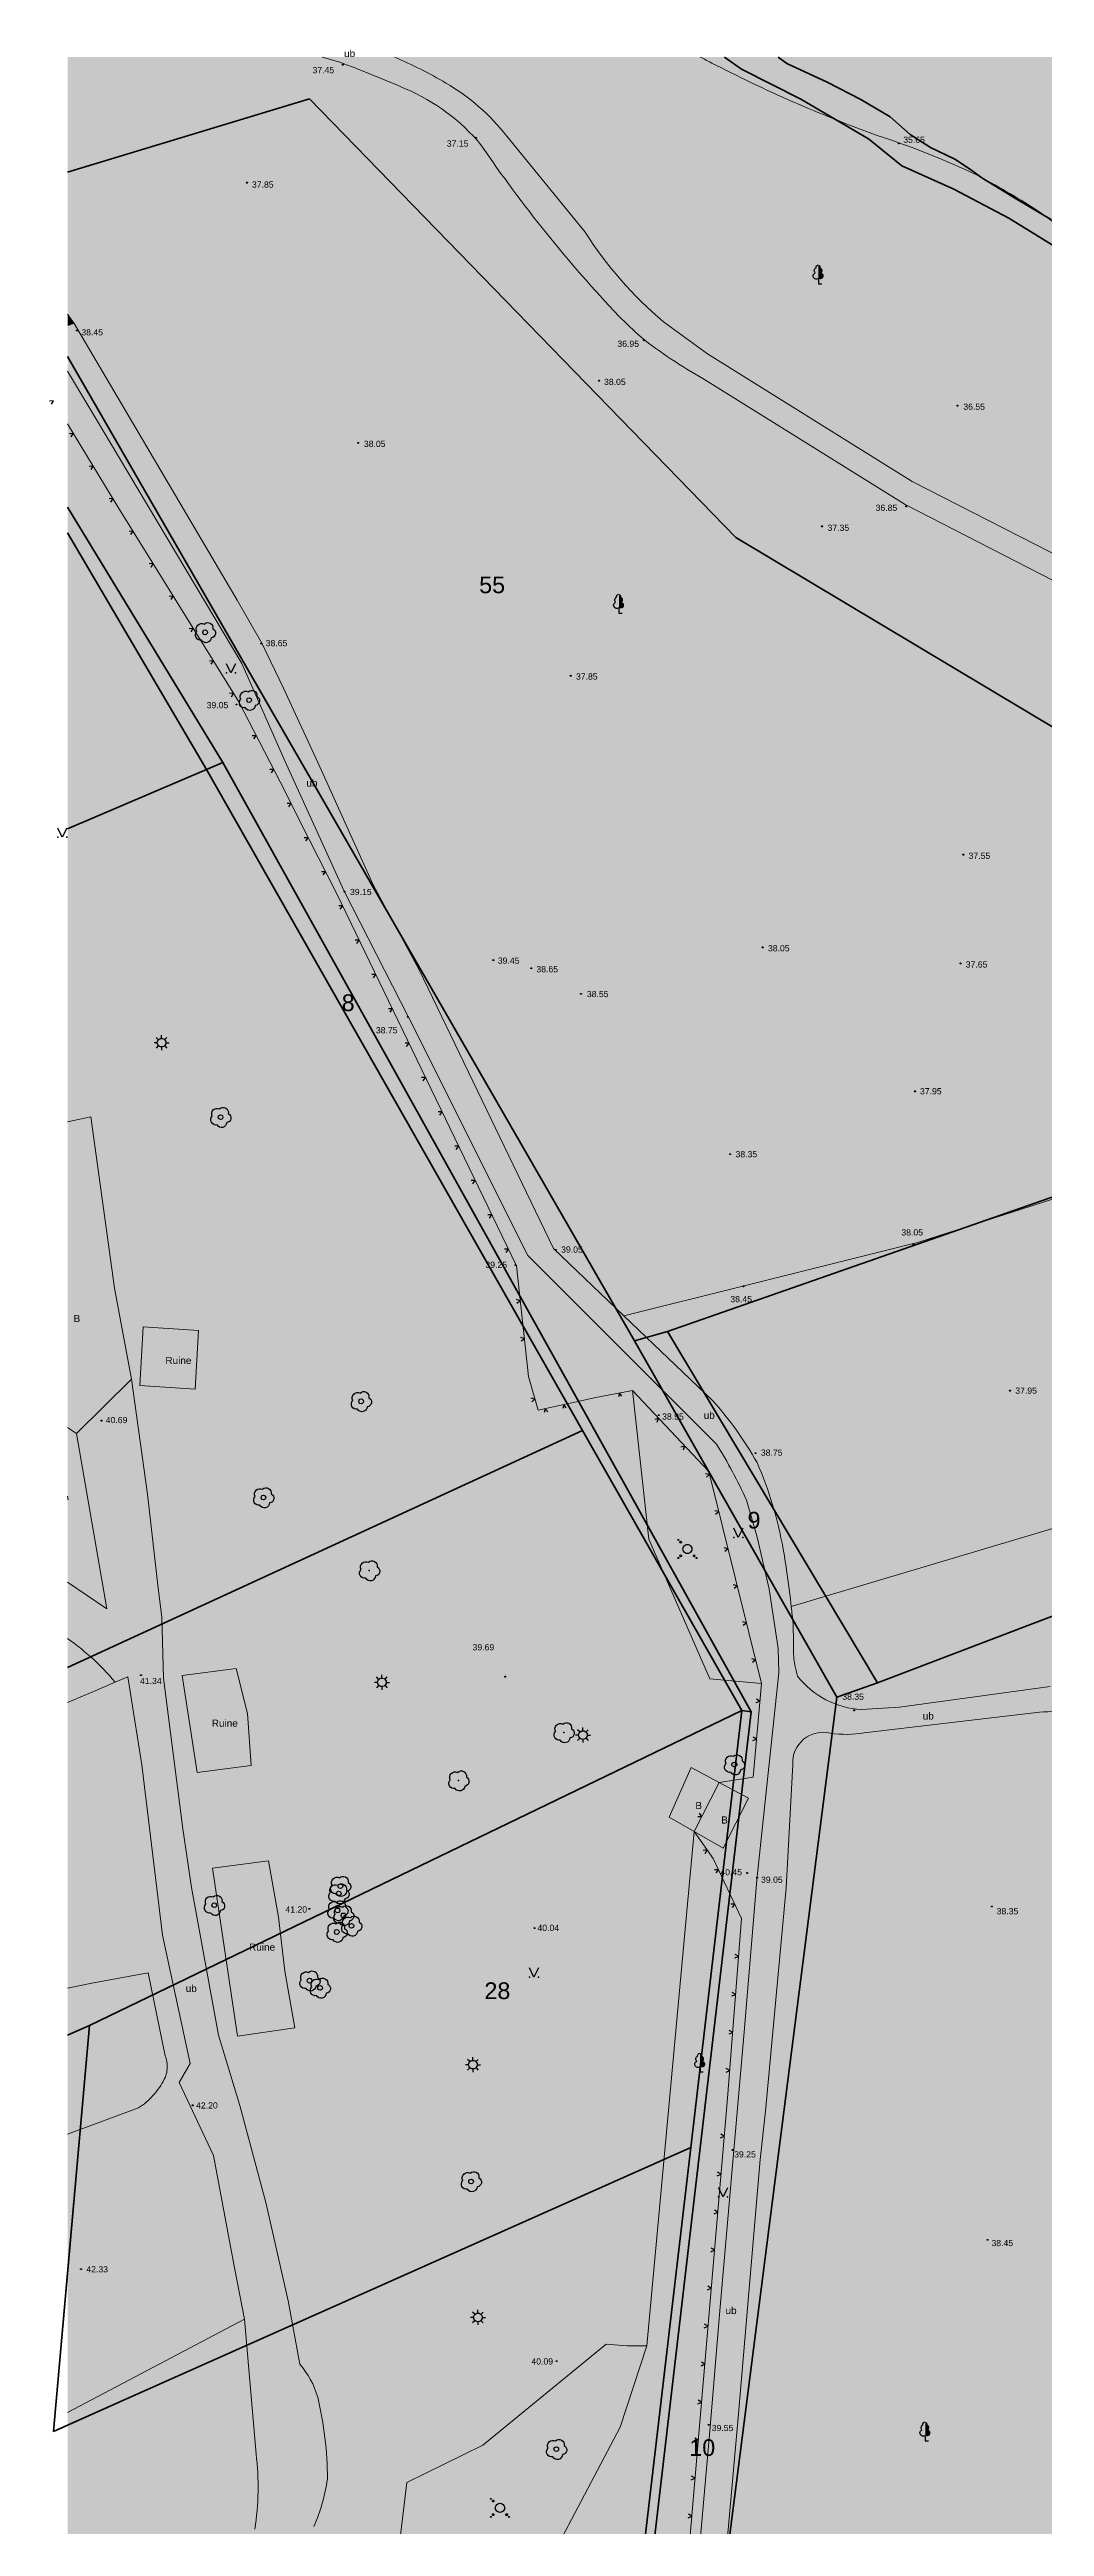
# Model space of a CAD drawing. Header units: metres. Extents: x 363857 to 365179, y 5807840 to 5809004.
# Drawn here: x 363998.1 to 364102.5, y 5808741 to 5809000.8 of the extents above; entities that cross this region are included whole.
import ezdxf

# ---------------------------------------------------------------- set-up
doc = ezdxf.new("R2010")
doc.units = ezdxf.units.M
doc.header["$LTSCALE"] = 0.5
doc.linetypes.add('LF11.26', pattern=[0])
doc.layers.get('0').update_dxf_attribs({"color": 1, "linetype": 'CONTINUOUS'})
for name, color, linetype in [('Flurstücksgrenze', 5, 'CONTINUOUS'), ('Stk.Befestigungsarten', 1, 'CONTINUOUS'), ('Stk.Beleuchtung', 1, 'CONTINUOUS'), ('Stk.Bäume', 1, 'CONTINUOUS'), ('Stk.Einfriedungen', 1, 'CONTINUOUS'), ('Stk.Geländehöhen', 1, 'CONTINUOUS'), ('Stk.Gewässer', 1, 'CONTINUOUS'), ('Stk.Grünflächen', 1, 'CONTINUOUS'), ('Stk.Topografie allgemein', 1, 'CONTINUOUS'), ('Stk.Waldflächen', 1, 'CONTINUOUS')]:
    doc.layers.add(name, color=color, linetype=linetype)
doc.styles.add('TA  11.0401.0000', font='Arial.ttf')

# ---------------------------------------------------------------- blocks, each defined once
blk = doc.blocks.new('S11..378')
at = {"color": 0, "lineweight": -2}
blk.add_lwpolyline([(-0.025, 0.05), (0, 0), (0.025, 0.05)], dxfattribs=at)
blk = doc.blocks.new('Geländehöhe')
at = {"color": 0, "lineweight": -2}
for points in [[(0.0087, -0.005, -0.5773503), (-0.0087, -0.005, -0.5773503), (0, 0.01, -0.5773503)], [(0.0043, -0.0025, -0.5773503), (-0.0043, -0.0025, -0.5773503), (0, 0.005, -0.5773503)]]:
    blk.add_lwpolyline(points, format="xyb", close=True, dxfattribs=at)
blk = doc.blocks.new('S11..150')
at = {"lineweight": -2}
blk.add_hatch(color=0, dxfattribs=at).paths.add_polyline_path([(0, 0.055), (0, 0.2), (0.0074, 0.199), (0.0142, 0.196), (0.0197, 0.191), (0.0236, 0.1846), (0.0254, 0.1774), (0.025, 0.17), (0.0326, 0.1648), (0.0386, 0.1578), (0.0426, 0.1495), (0.0442, 0.1404), (0.0435, 0.1312), (0.0403, 0.1225), (0.035, 0.115), (0.0434, 0.1099), (0.0501, 0.1026), (0.0545, 0.0938), (0.0562, 0.0841), (0.0552, 0.0743), (0.0515, 0.0652), (0.0454, 0.0575), (0.0373, 0.0517), (0.028, 0.0485), (0.0182, 0.048), (0.0086, 0.0502)], flags=0)
at = {"color": 0, "lineweight": -2}
blk.add_lwpolyline([(0, 0.055, -1.1324178), (-0.035, 0.115, -0.4985403), (-0.025, 0.17, -0.4807787), (0, 0.2)], format="xyb", dxfattribs=at)
blk.add_lwpolyline([(0, 0.055), (0, 0), (0.035, 0)], dxfattribs=at)
blk = doc.blocks.new('S11..60')
at = {"color": 0, "lineweight": -2}
for points in [[(0.165, 0.075, -0.7675055), (0.13, -0.115, -0.7475991), (-0.075, -0.165, -0.7388858), (-0.175, 0.02, -0.7315501), (-0.02, 0.175, -0.7388858)], [(0.0433, -0.025, -0.5773503), (-0.0433, -0.025, -0.5773503), (0, 0.05, -0.5773503)]]:
    blk.add_lwpolyline(points, format="xyb", close=True, dxfattribs=at)
blk = doc.blocks.new('S11..146', base_point=(0, 0.25))
at = {"color": 0, "lineweight": -2}
blk.add_lwpolyline([(0.05, 0.35), (0, 0.25), (-0.05, 0.35)], dxfattribs=at)
for p in [(-0.05, 0.25), (0.05, 0.25)]:
    blk.add_point(p, dxfattribs=at)
blk = doc.blocks.new('S11..147', base_point=(0, 0.3))
at = {"color": 0, "lineweight": -2}
for points in [[(-0.0957, 0.3975, -0.5773503), (-0.1043, 0.3975, -0.5773503), (-0.1, 0.405, -0.5773503)], [(-0.0663, 0.37, -0.5773503), (-0.0837, 0.37, -0.5773503), (-0.075, 0.385, -0.5773503)], [(0.0433, 0.275, -0.5773503), (-0.0433, 0.275, -0.5773503), (0, 0.35, -0.5773503)], [(-0.0957, 0.1975, -0.5773503), (-0.1043, 0.1975, -0.5773503), (-0.1, 0.205, -0.5773503)], [(-0.0663, 0.22, -0.5773503), (-0.0837, 0.22, -0.5773503), (-0.075, 0.235, -0.5773503)], [(0.0837, 0.22, -0.5773503), (0.0663, 0.22, -0.5773503), (0.075, 0.235, -0.5773503)], [(0.1043, 0.1975, -0.5773503), (0.0957, 0.1975, -0.5773503), (0.1, 0.205, -0.5773503)]]:
    blk.add_lwpolyline(points, format="xyb", close=True, dxfattribs=at)
blk = doc.blocks.new('S11..124')
at = {"color": 0, "lineweight": -2}
for points in [[(-0.1, 0), (-0.175, 0)], [(-0.075, 0.075), (-0.125, 0.125)], [(0, 0.1), (0, 0.175)], [(0.075, 0.075), (0.125, 0.125)], [(0.1, 0), (0.175, 0)], [(-0.075, -0.075), (-0.125, -0.125)], [(0, -0.1), (0, -0.175)], [(0.075, -0.075), (0.125, -0.125)]]:
    blk.add_lwpolyline(points, dxfattribs=at)
blk.add_lwpolyline([(0.0866, -0.05, -0.5773503), (-0.0866, -0.05, -0.5773503), (0, 0.1, -0.5773503)], format="xyb", close=True, dxfattribs=at)
blk = doc.blocks.new('S11..253')
at = {"color": 0, "lineweight": -2}
blk.add_lwpolyline([(0.165, 0.075, -0.767505), (0.13, -0.115, -0.747599), (-0.075, -0.165, -0.738886), (-0.175, 0.02, -0.73155), (-0.02, 0.175, -0.738886)], format="xyb", close=True, dxfattribs=at)
blk.add_point((0, 0), dxfattribs=at)

msp = doc.modelspace()

# ---------------------------------------------------------------- hatches: boundary and pattern name
at = {"layer": 'Stk.Befestigungsarten', "lineweight": 18, "true_color": 0xdcbe9c}
for points in [[(364034.3304, 5809000, -0.02965267), (364039.7036, 5808997.2805, -0.0970145), (364046.0893, 5808991.6916), (364054.3, 5808981.6518, 0.07571123), (364062.5412, 5808972.2309), (364067.1696, 5808968.8898), (364066.6537, 5808966.3067, -0.04178747), (364060.2001, 5808970.6092, -0.00490301), (364057.8479, 5808972.8305, -0.03998077), (364043.3777, 5808990.7978, 0.11958646), (364035.4735, 5808996.6698, 0.01367089), (364028.5797, 5808999.4594), (364026.7202, 5809000)], [(364000, 5808973.0518), (364000.6907, 5808972.044), (364000, 5808971.7868)], [(364000, 5808971.7868), (364000.6907, 5808972.044), (364017.7921, 5808943.0309), (364020.3762, 5808938.5261), (364022.6652, 5808933.8074), (364026.4773, 5808925.5491), (364032.0816, 5808913.1703), (364036.9113, 5808904.2566), (364051.0083, 5808875.0482), (364048.303, 5808874.3188), (364035.7659, 5808899.3156), (364029.0417, 5808912.5277), (364022.8128, 5808926.2027), (364018.2877, 5808936.4132), (364004.4584, 5808959.5773), (364000, 5808967.0574)], [(364120.3342, 5808939.3068), (364154.6601, 5808921.866, -0.03515269), (364168.8818, 5808915.5383, -0.0694161), (364179.3921, 5808907.452, 0.03980374), (364186.472, 5808899.7314, 0.16933471), (364200.6235, 5808893.1694, -0.03565229), (364208.6149, 5808891.1435, -0.00754606), (364210.1052, 5808890.7306, -0.14466024), (364220.6928, 5808884.0603, -0.01752953), (364229.4317, 5808873.9289), (364230.6647, 5808868.3528, 0.01427458), (364222.7059, 5808878.1409, 0.03563664), (364216.2029, 5808884.4922, 0.06095379), (364210.244, 5808887.8595, 0.0479212), (364199.3753, 5808891.2015, -0.14004817), (364190.9726, 5808893.7266, -0.02694109), (364185.4853, 5808897.2873, -0.00085373), (364177.1403, 5808905.9307, 0.01726169), (364170.7808, 5808911.357, 0.07095063), (364156.6721, 5808918.1891), (364131.8806, 5808930.7535), (364104.7211, 5808944.4416), (364087.9111, 5808953.0872), (364066.6537, 5808966.3067), (364067.1696, 5808968.8898), (364088.6249, 5808955.4833)], [(364048.303, 5808874.3188), (364051.0083, 5808875.0482), (364058.3564, 5808867.978), (364067.6896, 5808859.1098, -0.05411503), (364072.3476, 5808852.5931, -0.0588413), (364075.0889, 5808843.55, -0.01651938), (364075.9393, 5808837.4832), (364073.6181, 5808839.3271), (364072.3685, 5808844.7635), (364071.2386, 5808848.6495, 0.0358631), (364068.0959, 5808854.5086)], [(364018.5676, 5808762.739), (364017.5193, 5808768.1459), (364015.3167, 5808779.9247), (364011.7119, 5808787.553), (364012.8588, 5808789.5557), (364009.9742, 5808803.0328), (364007.7798, 5808820.891), (364006.3143, 5808830.1316), (364004.9814, 5808829.5585, 0.06810259), (364000, 5808834.1246), (364000, 5808840.035), (364004.1297, 5808837.2607), (364000.9431, 5808855.6325), (364006.7127, 5808861.3446), (364008.3785, 5808849.289), (364009.52, 5808839.4024), (364009.8905, 5808836.3731), (364010.0589, 5808829.9922), (364012.0999, 5808814.1766), (364012.9913, 5808808.0267), (364015.8497, 5808792.5224), (364018.0774, 5808785.1554), (364020.8426, 5808774.8502), (364023.1668, 5808764.6754)], [(364075.4148, 5808807.9823), (364073.227, 5808784.5757), (364072.6825, 5808779.4977), (364070.4178, 5808752.8207), (364068.4763, 5808731.3653), (364067.4911, 5808715.6271), (364064.3403, 5808715.5726), (364065.3176, 5808727.5154), (364067.4404, 5808751.4341), (364068.4225, 5808763.2497), (364069.9261, 5808780.4612), (364071.0489, 5808793.2658), (364072.3453, 5808808.825), (364074.6472, 5808830.544), (364074.5502, 5808833.0734), (364073.6181, 5808839.3271), (364075.9393, 5808837.4832, -0.00482747), (364076.1328, 5808835.703, -0.00852038), (364076.1736, 5808832.5429, 0.06391921), (364076.6127, 5808830.191, 0.21766112), (364083.3215, 5808826.6858), (364083.6059, 5808824.2568, -0.08436922), (364080.0343, 5808824.2152, 0.5032166), (364076.0944, 5808820.939)], [(364083.6059, 5808824.2568), (364083.3215, 5808826.6858), (364087.3091, 5808826.9481), (364103.106, 5808829.1036, -0.00775033), (364108.647, 5808829.6078), (364109.0601, 5808826.1194, 0.06482827), (364101.9754, 5808826.395)], [(364015.3477, 5808724.2066), (364018.6666, 5808736.4205, 0.10477327), (364019.7912, 5808748.5874), (364018.5676, 5808762.739), (364023.1668, 5808764.6754), (364024.3735, 5808758.0212, -0.10985754), (364026.2512, 5808754.5651, -0.05779912), (364027.2748, 5808745.9832, -0.06405158), (364025.8534, 5808741.0061, 0.03637276), (364024.0268, 5808736.0308), (364014.2808, 5808701.6907), (364009.9376, 5808687.8693), (364006.3975, 5808674.0866), (364002.2941, 5808658.6913), (364000, 5808657.4514), (364000, 5808667.0144), (364001.903, 5808672.4081), (364005.7178, 5808688.9021), (364008.762, 5808701.8749)]]:
    msp.add_hatch(color=31, dxfattribs=at).paths.add_polyline_path(points, flags=0)
at = {"layer": 'Stk.Befestigungsarten', "lineweight": 18, "true_color": 0xcccccc}
for points in [[(364006.7127, 5808861.3446), (364000.9431, 5808855.6325), (364000, 5808856.274), (364000, 5808888.341), (364002.4268, 5808888.8617), (364004.9126, 5808870.8903)], [(364065.7464, 5808813.8852), (364063.1389, 5808815.3834), (364065.4468, 5808820.6239), (364068.3692, 5808819.0466)], [(364065.7464, 5808813.8852), (364068.3692, 5808819.0466), (364071.4488, 5808817.3845), (364068.7805, 5808812.142)]]:
    msp.add_hatch(color=254, dxfattribs=at).paths.add_polyline_path(points, flags=0)
at = {"layer": 'Stk.Gewässer', "lineweight": 18, "true_color": 0xe3ffff}
msp.add_hatch(color=7, dxfattribs=at).paths.add_polyline_path([(364108.5065, 5809000), (364143.1895, 5808982.3439, 0.02269352), (364144.953, 5808976.1612, 0.09436207), (364145.6337, 5808974.2865, 0.08420801), (364146.4893, 5808973.238, 0.18350385), (364147.5196, 5808972.7456, 0.01147825), (364148.3281, 5808972.6502, 0.11074124), (364150.5952, 5808972.6346, 0.08702215), (364153.2908, 5808973.175, 0.11658569), (364155.3743, 5808974.2386, 0.02680673), (364157.1765, 5808976.2895, -0.04564958), (364160.9197, 5808979.5785, -0.25589604), (364162.2039, 5808979.8011, -0.19129497), (364162.9803, 5808978.5461, -0.01819441), (364163.7229, 5808973.2873, -0.05322069), (364163.8492, 5808972.1275, 0.10844455), (364164.0861, 5808970.364, 0.32538138), (364165.1071, 5808969.5129, 0.0338601), (364168.0174, 5808969.3952), (364171.8704, 5808970.3873, 0.00916986), (364174.3122, 5808970.7622, -0.07241186), (364175.7549, 5808970.7623, -0.01057264), (364178.1646, 5808970.5083, -0.077085), (364179.5437, 5808970.1747, -0.00761878), (364187.0256, 5808967.2205, 0.07905974), (364189.3717, 5808966.5491, 0.31521733), (364192.0989, 5808967.1574, 0.02513199), (364193.2402, 5808969.2314, -0.0943183), (364195.3804, 5808970.896, -0.14074818), (364197.0312, 5808971.2726, -0.08467437), (364199.9295, 5808969.8363, -0.0549966), (364203.2575, 5808965.3179, -0.16126376), (364203.5924, 5808959.4665, -0.03624721), (364200.7455, 5808955.2786, 0.59016138), (364201.0021, 5808952.4507, 0.05491326), (364206.023, 5808950.497, 0.41752704), (364207.878, 5808950.9776, -0.01459407), (364210.4893, 5808954.6215, -0.0970022), (364212.4079, 5808956.5892, -0.31207244), (364214.4645, 5808956.3401, 0.01945464), (364217.0451, 5808954.3594, -0.05530449), (364220.7135, 5808951.4434), (364209.2301, 5808934.0998), (364202.7418, 5808938.9716, -0.10143465), (364200.8781, 5808941.3319, -0.01033422), (364199.3508, 5808945.0428, 0.21170311), (364197.9879, 5808946.4724, 0.15473458), (364196.0533, 5808945.5985, 0.05592966), (364193.7375, 5808941.9623, -0.0884732), (364191.5528, 5808939.4111, -0.18979145), (364187.6955, 5808938.7476, 0.00532843), (364185.396, 5808938.575, -0.00220343), (364180.0974, 5808938.5042, 0.02913443), (364173.2854, 5808938.7735), (364169.5632, 5808939.0317, -0.08362965), (364167.3969, 5808939.3674), (364164.936, 5808939.9844, 0.04275736), (364159.9656, 5808940.3835, 0.04634256), (364154.0046, 5808939.8719, -0.03091387), (364151.7037, 5808939.5381, 0.03637977), (364145.5839, 5808937.6015, -0.36726183), (364142.8888, 5808937.8236, -0.04015062), (364141.5895, 5808939.587, 0.08992557), (364140.2112, 5808941.6365, 0.14255147), (364139.0383, 5808942.3831, 0.02177367), (364137.4212, 5808942.4147, -0.12089542), (364135.6255, 5808942.9797, -0.08480548), (364134.9802, 5808944.0985, 0.07011897), (364134.1473, 5808945.2172), (364129.3506, 5808950.0106), (364122.8235, 5808956.3737), (364119.1495, 5808959.9848, -0.07446198), (364115.9491, 5808964.2399, -0.03142245), (364113.3678, 5808969.7394, 0.03411585), (364111.5509, 5808973.4803, 0.0289784), (364106.4498, 5808979.9364, 0.05967491), (364101.6049, 5808984.0106, 0.02256841), (364095.3147, 5808987.6728, 0.03166733), (364085.5239, 5808991.5938, -0.03393307), (364068.0265, 5808999.1661, -0.00978377), (364066.4265, 5809000)], flags=0)
at = {"layer": 'Stk.Grünflächen', "lineweight": 18, "true_color": 0xe0ffd9}
for points in [[(364022.8424, 5808922.9685), (364017.9624, 5808932.378), (364005.2847, 5808952.8468), (364000, 5808961.5199), (364000, 5808967.0574), (364004.4584, 5808959.5773), (364018.2877, 5808936.4132), (364022.8128, 5808926.2027), (364029.0417, 5808912.5277), (364035.7659, 5808899.3156), (364048.303, 5808874.3188), (364047.1062, 5808873.2226), (364028.2234, 5808912.3273), (364024.4102, 5808919.7945)], [(364000, 5808961.5199), (364005.2847, 5808952.8468), (364017.9624, 5808932.378), (364022.8424, 5808922.9685), (364024.4102, 5808919.7945), (364028.2234, 5808912.3273), (364047.1062, 5808873.2226), (364048.3854, 5808861.6015), (364049.3756, 5808858.0712), (364013.7566, 5808866.4518), (364007.9488, 5808866.8228), (364007.5982, 5808860.6695), (364006.7127, 5808861.3446), (364004.9126, 5808870.8903), (364002.4268, 5808888.8617), (364000, 5808888.341)], [(364075.0889, 5808843.55, 0.0588413), (364072.3476, 5808852.5931, 0.05411503), (364067.6896, 5808859.1098), (364058.3564, 5808867.978), (364070.9933, 5808871.1401), (364089.3178, 5808875.7057), (364114.1382, 5808883.6943), (364133.7806, 5808890.1268), (364156.0377, 5808897.4316), (364162.1913, 5808893.9927), (364176.3139, 5808886.6244), (364181.0684, 5808870.7087), (364167.9031, 5808864.2725), (364145.7928, 5808857.779), (364131.2085, 5808854.9203), (364121.3932, 5808851.8065), (364106.7868, 5808846.6758), (364075.9393, 5808837.4832, 0.01651938)], [(364048.303, 5808874.3188), (364068.0959, 5808854.5086, -0.0358631), (364071.2386, 5808848.6495), (364072.3685, 5808844.7635), (364073.6181, 5808839.3271), (364074.5502, 5808833.0734), (364074.6472, 5808830.544), (364072.8223, 5808829.4183), (364067.2761, 5808851.6444), (364059.2744, 5808860.1357), (364055.2525, 5808859.3781), (364053.7185, 5808859.0176), (364050.8026, 5808858.3882), (364049.3756, 5808858.0712), (364048.3854, 5808861.6015), (364047.1062, 5808873.2226)], [(364035.5921, 5808745.5998), (364023.8514, 5808793.3109), (364022.8037, 5808799.2371), (364022.1393, 5808804.9012), (364021.0866, 5808810.8055), (364013.5955, 5808820.0732), (364019.2677, 5808820.8123), (364018.9001, 5808826.275), (364017.7005, 5808830.9909), (364012.0278, 5808830.2516), (364010.0589, 5808829.9922), (364009.8905, 5808836.3731), (364009.52, 5808839.4024), (364008.3785, 5808849.289), (364006.7127, 5808861.3446), (364007.5982, 5808860.6695), (364013.4047, 5808860.2813), (364013.7566, 5808866.4518), (364049.3756, 5808858.0712), (364050.8026, 5808858.3882), (364053.7185, 5808859.0176), (364055.2525, 5808859.3781), (364059.2744, 5808860.1357), (364061.0026, 5808844.5452), (364067.3889, 5808829.9251), (364072.8223, 5808829.4183), (364071.9304, 5808819.6002), (364068.3692, 5808819.0466), (364065.4468, 5808820.6239), (364063.1389, 5808815.3834), (364065.7464, 5808813.8852), (364060.7698, 5808759.939), (364058.7075, 5808759.9626), (364056.5145, 5808760.1147), (364043.5626, 5808749.5406)], [(364072.8223, 5808829.4183), (364067.3889, 5808829.9251), (364061.0026, 5808844.5452), (364059.2744, 5808860.1357), (364067.2761, 5808851.6444)], [(364000, 5808834.1246, -0.06810259), (364004.9814, 5808829.5585), (364002.6364, 5808828.5503), (364000, 5808827.4429)], [(364046.7944, 5808709.1912), (364027.6583, 5808708.683), (364021.9618, 5808713.5995), (364014.2808, 5808701.6907), (364024.0268, 5808736.0308, -0.03637276), (364025.8534, 5808741.0061, 0.06405158), (364027.2748, 5808745.9832, 0.05779912), (364026.2512, 5808754.5651, 0.10985754), (364024.3735, 5808758.0212), (364023.1668, 5808764.6754), (364020.8426, 5808774.8502), (364018.0774, 5808785.1554), (364015.8497, 5808792.5224), (364012.9913, 5808808.0267), (364012.0999, 5808814.1766), (364010.0589, 5808829.9922), (364012.0278, 5808830.2516), (364013.5955, 5808820.0732), (364021.0866, 5808810.8055), (364015.2158, 5808810.0547), (364017.8365, 5808792.4399), (364023.8514, 5808793.3109), (364035.5921, 5808745.5998), (364034.8376, 5808739.2122), (364047.112, 5808730.7955), (364049.0033, 5808715.9758)], [(364070.7374, 5808804.7796), (364067.7395, 5808811.0638), (364065.7464, 5808813.8852), (364068.7805, 5808812.142), (364071.4488, 5808817.3845), (364068.3692, 5808819.0466), (364071.9304, 5808819.6002), (364072.8223, 5808829.4183), (364074.6472, 5808830.544), (364072.3453, 5808808.825), (364071.0489, 5808793.2658), (364069.9261, 5808780.4612), (364068.4225, 5808763.2497), (364067.4404, 5808751.4341), (364065.3176, 5808727.5154), (364064.3403, 5808715.5726), (364063.2964, 5808715.6528), (364063.9532, 5808724.581), (364064.7826, 5808733.6997), (364069.2554, 5808785.9217)], [(364000, 5808797.4754), (364002.5457, 5808797.9769), (364008.4633, 5808799.059), (364010.2486, 5808790.3625, -0.18648967), (364010.2674, 5808788.1403, -0.14050897), (364007.4442, 5808784.9005), (364000, 5808782.1581)], [(364043.5626, 5808749.5406), (364056.5145, 5808760.1147), (364058.7075, 5808759.9626), (364060.7698, 5808759.939), (364057.989, 5808751.4301), (364047.112, 5808730.7955), (364034.8376, 5808739.2122), (364035.5921, 5808745.5998)]]:
    msp.add_hatch(color=254, dxfattribs=at).paths.add_polyline_path(points, flags=0)
h = msp.add_hatch(color=254, dxfattribs=at)
h.paths.add_polyline_path([(364004.1297, 5808837.2607), (364000, 5808840.035), (364000, 5808856.274), (364000.9431, 5808855.6325)], flags=0)
h.paths.add_polyline_path([(364000, 5808849.0635), (364000.0627, 5808848.7197), (364000, 5808848.708)], flags=0)
h = msp.add_hatch(color=254, dxfattribs=at)
h.paths.add_polyline_path([(364018.5676, 5808762.739), (364000, 5808752.954), (364000, 5808827.4429), (364002.6364, 5808828.5503), (364004.9814, 5808829.5585), (364006.3143, 5808830.1316), (364007.7798, 5808820.891), (364009.9742, 5808803.0328), (364012.8588, 5808789.5557), (364011.7119, 5808787.553), (364015.3167, 5808779.9247), (364017.5193, 5808768.1459)], flags=0)
h.paths.add_polyline_path([(364000, 5808797.4754), (364002.5457, 5808797.9769), (364008.4633, 5808799.059), (364010.2486, 5808790.3625, -0.18648967), (364010.2674, 5808788.1403, -0.14050897), (364007.4442, 5808784.9005), (364000, 5808782.1581)], flags=0)
at = {"layer": 'Stk.Topografie allgemein', "lineweight": 18, "true_color": 0xe5e5e5}
for points in [[(364013.4047, 5808860.2813), (364007.5982, 5808860.6695), (364007.9488, 5808866.8228), (364013.7566, 5808866.4518)], [(364000, 5808849.0635), (364000.0627, 5808848.7197), (364000, 5808848.708)], [(364013.5955, 5808820.0732), (364012.0278, 5808830.2516), (364017.7005, 5808830.9909), (364018.9001, 5808826.275), (364019.2677, 5808820.8123)], [(364021.0866, 5808810.8055), (364022.1393, 5808804.9012), (364022.8037, 5808799.2371), (364023.8514, 5808793.3109), (364017.8365, 5808792.4399), (364015.2158, 5808810.0547)]]:
    msp.add_hatch(color=254, dxfattribs=at).paths.add_polyline_path(points, flags=0)
at = {"layer": 'Stk.Waldflächen', "lineweight": 18, "true_color": 0xb3ff7f}
for points in [[(364026.7202, 5809000), (364028.5797, 5808999.4594, -0.01367089), (364035.4735, 5808996.6698, -0.11958646), (364043.3777, 5808990.7978, 0.03998077), (364057.8479, 5808972.8305, 0.00490301), (364060.2001, 5808970.6092, 0.04178747), (364066.6537, 5808966.3067), (364087.9111, 5808953.0872), (364079.1668, 5808950.7883), (364052.8007, 5808935.1103), (364017.7921, 5808943.0309), (364000.6907, 5808972.044), (364000, 5808973.0518), (364000, 5809000)], [(364066.4265, 5809000, 0.00978377), (364068.0265, 5808999.1661, 0.03393307), (364085.5239, 5808991.5938, -0.03166733), (364095.3147, 5808987.6728, -0.02256841), (364101.6049, 5808984.0106, -0.05967491), (364106.4498, 5808979.9364, -0.0289784), (364111.5509, 5808973.4803, -0.03411585), (364113.3678, 5808969.7394, 0.03142245), (364115.9491, 5808964.2399, 0.07446198), (364119.1495, 5808959.9848), (364122.8235, 5808956.3737), (364129.3506, 5808950.0106), (364134.1473, 5808945.2172, -0.07011897), (364134.9802, 5808944.0985, 0.08480548), (364135.6255, 5808942.9797, 0.12089542), (364137.4212, 5808942.4147, -0.02177367), (364139.0383, 5808942.3831, -0.14255147), (364140.2112, 5808941.6365, -0.08992557), (364141.5895, 5808939.587, 0.04015062), (364142.8888, 5808937.8236), (364154.6601, 5808921.866), (364120.3342, 5808939.3068), (364088.6249, 5808955.4833), (364067.1696, 5808968.8898), (364062.5412, 5808972.2309, -0.07571123), (364054.3, 5808981.6518), (364046.0893, 5808991.6916, 0.0970145), (364039.7036, 5808997.2805, 0.02965267), (364034.3304, 5809000)], [(364076.1328, 5808835.703, 0.00482747), (364075.9393, 5808837.4832), (364106.7868, 5808846.6758), (364121.3932, 5808851.8065), (364131.2085, 5808854.9203), (364145.7928, 5808857.779), (364167.9031, 5808864.2725), (364181.0684, 5808870.7087), (364176.3139, 5808886.6244), (364162.1913, 5808893.9927), (364156.0377, 5808897.4316), (364133.7806, 5808890.1268), (364114.1382, 5808883.6943), (364089.3178, 5808875.7057), (364070.9933, 5808871.1401), (364058.3564, 5808867.978), (364051.0083, 5808875.0482), (364036.9113, 5808904.2566), (364032.0816, 5808913.1703), (364026.4773, 5808925.5491), (364022.6652, 5808933.8074), (364020.3762, 5808938.5261), (364017.7921, 5808943.0309), (364052.8007, 5808935.1103), (364079.1668, 5808950.7883), (364087.9111, 5808953.0872), (364104.7211, 5808944.4416), (364131.8806, 5808930.7535), (364156.6721, 5808918.1891, -0.07095063), (364170.7808, 5808911.357, -0.01726169), (364177.1403, 5808905.9307, 0.00085373), (364185.4853, 5808897.2873, 0.02694109), (364190.9726, 5808893.7266, 0.14004817), (364199.3753, 5808891.2015, -0.0479212), (364210.244, 5808887.8595, -0.06095379), (364216.2029, 5808884.4922, -0.03563664), (364222.7059, 5808878.1409, -0.01427458), (364230.6647, 5808868.3528, -0.09381714), (364215.8846, 5808860.1685, -0.04272974), (364204.8753, 5808857.0962, -0.00613348), (364192.7183, 5808854.6752, 0.02723875), (364184.5899, 5808852.6766, 0.17430481), (364174.3166, 5808845.7287, -0.06247402), (364165.0804, 5808838.5727, -0.12397337), (364153.2786, 5808834.5957, -0.0297289), (364150.2547, 5808834.4088, 0.03819461), (364143.5724, 5808834.4228, 0.09873638), (364136.5878, 5808832.4558), (364127.7526, 5808827.9709), (364121.2504, 5808824.6527, -0.31424083), (364118.111, 5808824.8905, 0.1332026), (364108.647, 5808829.6078, 0.00775033), (364103.106, 5808829.1036), (364087.3091, 5808826.9481), (364083.3215, 5808826.6858, -0.21766112), (364076.6127, 5808830.191, -0.06391921), (364076.1736, 5808832.5429, 0.00852038)], [(364075.4148, 5808807.9823), (364076.0944, 5808820.939, -0.5032166), (364080.0343, 5808824.2152, 0.08436922), (364083.6059, 5808824.2568), (364101.9754, 5808826.395, -0.06482827), (364109.0601, 5808826.1194, -0.16604589), (364115.1757, 5808822.5233, -0.01295302), (364117.4737, 5808819.6958, -0.19680944), (364118.1102, 5808818.3769), (364118.7045, 5808814.9132), (364121.1629, 5808794.3902), (364123.088, 5808777.2272, -0.03940271), (364123.7607, 5808764.1334, -0.07138289), (364121.6191, 5808751.2237, 0.05036897), (364121.521, 5808731.3312, 0.01520338), (364123.0182, 5808717.8736, -0.00465305), (364125.6332, 5808698.5072), (364126.9077, 5808688.7525), (364067.4911, 5808715.6271), (364068.4763, 5808731.3653), (364070.4178, 5808752.8207), (364072.6825, 5808779.4977), (364073.227, 5808784.5757)], [(364070.7374, 5808804.7796), (364069.2554, 5808785.9217), (364064.7826, 5808733.6997), (364047.112, 5808730.7955), (364057.989, 5808751.4301), (364060.7698, 5808759.939), (364065.7464, 5808813.8852), (364067.7395, 5808811.0638)], [(364000, 5808752.954), (364018.5676, 5808762.739), (364019.7912, 5808748.5874, -0.10477327), (364018.6666, 5808736.4205), (364015.3477, 5808724.2066), (364008.762, 5808701.8749), (364005.7178, 5808688.9021), (364001.903, 5808672.4081), (364000, 5808667.0144)]]:
    msp.add_hatch(color=71, dxfattribs=at).paths.add_polyline_path(points, flags=0)

# ---------------------------------------------------------------- linework, layer by layer
at = {"layer": 'Flurstücksgrenze', "color": 7, "linetype": 'Continuous', "lineweight": 40}
for p, q in [((364000, 5808987.9352), (364025.39, 5808995.629)), ((364025.39, 5808995.629), (364070.123, 5808949.619)), ((364014.569, 5808925.285), (364000, 5808950.1008)), ((364070.123, 5808949.619), (364155.35, 5808898.595)), ((364014.569, 5808925.285), (364016.3, 5808926.023)), ((364059.479, 5808865.362), (364062.949, 5808866.32)), ((364070.752, 5808826.57), (364054.029, 5808855.954)), ((364084.993, 5808829.491), (364080.717, 5808827.973)), ((364071.745, 5808826.454), (364070.752, 5808826.57)), ((364002.296, 5808793.553), (364000, 5808792.5265)), ((364054.256, 5808685.605), (364065.39, 5808780.749))]:
    msp.add_line(p, q, dxfattribs=at)
for points in [[(364105.243, 5808979.127), (364098.789, 5808983.115), (364093.011, 5808986.147), (364087.551, 5808988.613), (364084.049, 5808991.437), (364076.94, 5808995.576), (364070.704, 5808998.734), (364068.9466, 5809000)], [(364074.5737, 5809000), (364075.474, 5808999.327), (364079.707, 5808997.379), (364083.227, 5808995.545), (364086.333, 5808993.731), (364088.422, 5808991.869), (364090.568, 5808990.515), (364093.122, 5808989.286), (364094.758, 5808988.197), (364095.945, 5808987.332), (364099.546, 5808985.15), (364103.245, 5808982.927)], [(364000, 5808968.5981), (364059.479, 5808865.362), (364080.717, 5808827.973), (364035.624, 5808475.391), (364037.297, 5808446.613), (364031.852, 5808428.179), (364028.273, 5808418.233), (364000, 5808330.4374)], [(364000, 5808356.9377), (364026.733, 5808441.814), (364071.745, 5808826.454), (364055.054, 5808856.428), (364016.3, 5808926.023), (364000, 5808952.793)], [(364000, 5808919.0728), (364014.569, 5808925.285), (364054.029, 5808855.954), (364000, 5808831.0912)], [(363998.534, 5808750.974), (364002.296, 5808793.553), (364070.752, 5808826.57), (364065.39, 5808780.749), (364005.493, 5808754.073), (363998.534, 5808750.974), (364000, 5808767.5665)], [(364000, 5808751.6268), (363998.534, 5808750.974), (364002.296, 5808793.553), (364070.752, 5808826.57), (364065.39, 5808780.749), (364005.493, 5808754.073), (363998.534, 5808750.974)], [(364000, 5808767.5665), (364002.296, 5808793.553), (364070.752, 5808826.57), (364065.39, 5808780.749), (364005.493, 5808754.073), (364000, 5808751.6268)]]:
    msp.add_lwpolyline(points, dxfattribs=at)
msp.add_lwpolyline([(364062.949, 5808866.32), (364155.35, 5808898.595), (364205.068, 5808875.249), (364084.993, 5808829.491), (364062.949, 5808866.32)], close=True, dxfattribs=at)
at = {"layer": 'Stk.Einfriedungen', "color": 7, "linetype": 'LF11.26', "lineweight": 18}
for p, q in [((364000, 5808961.5199), (364005.2847, 5808952.8468)), ((364005.2847, 5808952.8468), (364017.9624, 5808932.378)), ((364017.9624, 5808932.378), (364022.8424, 5808922.9685)), ((364022.8424, 5808922.9685), (364024.4102, 5808919.7945)), ((364024.4102, 5808919.7945), (364028.2234, 5808912.3273)), ((364028.2234, 5808912.3273), (364047.1062, 5808873.2226)), ((364048.3854, 5808861.6015, 39.791), (364047.1062, 5808873.2226)), ((364049.3756, 5808858.0712, 39.341), (364048.3854, 5808861.6015, 39.791)), ((364050.8026, 5808858.3882, 39.311), (364049.3756, 5808858.0712, 39.341)), ((364053.7185, 5808859.0176, 39.306), (364050.8026, 5808858.3882, 39.311)), ((364055.2525, 5808859.3781, 39.32), (364053.7185, 5808859.0176, 39.306)), ((364059.2744, 5808860.1357, 39.466), (364055.2525, 5808859.3781, 39.32)), ((364071.9304, 5808819.6002, 39.605), (364072.8223, 5808829.4183, 39.132)), ((364068.3692, 5808819.0466, 39.329), (364065.7464, 5808813.8852, 39.324)), ((364068.3692, 5808819.0466, 39.329), (364071.9304, 5808819.6002, 39.605)), ((364067.7395, 5808811.0638, 39.337), (364065.7464, 5808813.8852, 39.324)), ((364070.7374, 5808804.7796), (364067.7395, 5808811.0638, 39.337)), ((364070.7374, 5808804.7796), (364069.2554, 5808785.9217)), ((364069.2554, 5808785.9217), (364064.7826, 5808733.6997))]:
    msp.add_line(p, q, dxfattribs=at)
msp.add_polyline3d([(364059.2744, 5808860.1357, 39.466), (364067.2761, 5808851.6444, 38.895), (364072.8223, 5808829.4183, 39.132)], dxfattribs=at)
at = {"layer": 'Stk.Topografie allgemein', "color": 7, "linetype": 'Continuous', "lineweight": 9}
for p, q in [((364028.5797, 5808999.4594), (364026.7202, 5809000)), ((364046.0893, 5808991.6916), (364054.3, 5808981.6518)), ((364000.6907, 5808972.044), (364000, 5808973.0518)), ((364017.7921, 5808943.0309), (364000.6907, 5808972.044)), ((364062.5412, 5808972.2309), (364067.1696, 5808968.8898)), ((364000, 5808967.0574), (364004.4584, 5808959.5773)), ((364067.1696, 5808968.8898), (364088.6249, 5808955.4833)), ((364087.9111, 5808953.0872), (364066.6537, 5808966.3067)), ((364004.4584, 5808959.5773), (364018.2877, 5808936.4132)), ((364088.6249, 5808955.4833), (364120.3342, 5808939.3068)), ((364104.7211, 5808944.4416), (364087.9111, 5808953.0872)), ((364020.3762, 5808938.5261), (364017.7921, 5808943.0309)), ((364022.6652, 5808933.8074), (364020.3762, 5808938.5261)), ((364018.2877, 5808936.4132), (364022.8128, 5808926.2027)), ((364026.4773, 5808925.5491), (364022.6652, 5808933.8074)), ((364022.8128, 5808926.2027), (364029.0417, 5808912.5277)), ((364032.0816, 5808913.1703), (364026.4773, 5808925.5491)), ((364029.0417, 5808912.5277), (364035.7659, 5808899.3156)), ((364036.9113, 5808904.2566), (364032.0816, 5808913.1703)), ((364051.0083, 5808875.0482), (364036.9113, 5808904.2566)), ((364035.7659, 5808899.3156), (364048.303, 5808874.3188)), ((364048.303, 5808874.3188), (364068.0959, 5808854.5086)), ((364058.3564, 5808867.978), (364051.0083, 5808875.0482)), ((364008.3785, 5808849.289, 40.849), (364006.7127, 5808861.3446, 40.551)), ((364004.1297, 5808837.2607, 41.124), (364000.9431, 5808855.6325, 40.734)), ((364009.52, 5808839.4024, 41.13), (364008.3785, 5808849.289, 40.849)), ((364071.2386, 5808848.6495), (364072.3685, 5808844.7635)), ((364072.3685, 5808844.7635), (364073.6181, 5808839.3271)), ((364004.1297, 5808837.2607, 41.124), (364000, 5808840.035, 41.044)), ((364009.8905, 5808836.3731, 41.186), (364009.52, 5808839.4024, 41.13)), ((364073.6181, 5808839.3271), (364074.5502, 5808833.0734)), ((364009.8905, 5808836.3731, 41.186), (364010.0589, 5808829.9922, 41.357)), ((364074.5502, 5808833.0734), (364074.6472, 5808830.544)), ((364006.3143, 5808830.1316, 41.301), (364004.9814, 5808829.5585, 41.382)), ((364007.7798, 5808820.891, 41.485), (364006.3143, 5808830.1316, 41.301)), ((364012.0999, 5808814.1766, 41.537), (364010.0589, 5808829.9922, 41.357)), ((364074.6472, 5808830.544), (364072.3453, 5808808.825)), ((364083.3215, 5808826.6858), (364087.3091, 5808826.9481)), ((364087.3091, 5808826.9481), (364103.106, 5808829.1036)), ((364083.6059, 5808824.2568), (364101.9754, 5808826.395)), ((364009.9742, 5808803.0328, 41.928), (364007.7798, 5808820.891, 41.485)), ((364068.3692, 5808819.0466, 39.329), (364071.4488, 5808817.3845)), ((364075.4148, 5808807.9823), (364076.0944, 5808820.939)), ((364071.4488, 5808817.3845), (364068.7805, 5808812.142)), ((364012.9913, 5808808.0267, 41.699), (364012.0999, 5808814.1766, 41.537)), ((364060.7698, 5808759.939, 41.125), (364065.7464, 5808813.8852, 39.324)), ((364065.7464, 5808813.8852, 39.324), (364068.7805, 5808812.142)), ((364072.3453, 5808808.825), (364071.0489, 5808793.2658)), ((364015.8497, 5808792.5224, 41.905), (364012.9913, 5808808.0267, 41.699)), ((364075.4148, 5808807.9823), (364073.227, 5808784.5757)), ((364012.8588, 5808789.5557, 42.115), (364009.9742, 5808803.0328, 41.928)), ((364071.0489, 5808793.2658), (364069.9261, 5808780.4612)), ((364018.0774, 5808785.1554, 41.892), (364015.8497, 5808792.5224, 41.905)), ((364011.7119, 5808787.553, 42.222), (364012.8588, 5808789.5557, 42.115)), ((364015.3167, 5808779.9247, 41.86), (364011.7119, 5808787.553, 42.222)), ((364020.8426, 5808774.8502, 41.517), (364018.0774, 5808785.1554, 41.892)), ((364073.227, 5808784.5757), (364072.6825, 5808779.4977)), ((364017.5193, 5808768.1459, 41.541), (364015.3167, 5808779.9247, 41.86)), ((364069.9261, 5808780.4612), (364068.4225, 5808763.2497)), ((364072.6825, 5808779.4977), (364070.4178, 5808752.8207)), ((364023.1668, 5808764.6754, 41.297), (364020.8426, 5808774.8502, 41.517)), ((364018.5676, 5808762.739, 41.434), (364017.5193, 5808768.1459, 41.541)), ((364024.3735, 5808758.0212, 41.243), (364023.1668, 5808764.6754, 41.297)), ((364068.4225, 5808763.2497), (364067.4404, 5808751.4341)), ((364067.4404, 5808751.4341), (364065.3176, 5808727.5154, 39.646)), ((364070.4178, 5808752.8207), (364068.4763, 5808731.3653))]:
    msp.add_line(p, q, dxfattribs=at)
msp.add_lwpolyline([(364106.4498, 5808979.9364, 0.05967491), (364101.6049, 5808984.0106, 0.02256841), (364095.3147, 5808987.6728, 0.03166733), (364085.5239, 5808991.5938, -0.03393307), (364068.0265, 5808999.1661, -0.00978377), (364066.4265, 5809000)], format="xyb", dxfattribs=at)
msp.add_lwpolyline([(364075.0889, 5808843.55, 0.0588413), (364072.3476, 5808852.5931, 0.05411503), (364067.6896, 5808859.1098), (364058.3564, 5808867.978), (364070.9933, 5808871.1401), (364089.3178, 5808875.7057), (364114.1382, 5808883.6943), (364133.7806, 5808890.1268), (364156.0377, 5808897.4316), (364162.1913, 5808893.9927), (364176.3139, 5808886.6244), (364181.0684, 5808870.7087), (364167.9031, 5808864.2725), (364145.7928, 5808857.779), (364131.2085, 5808854.9203), (364121.3932, 5808851.8065), (364106.7868, 5808846.6758), (364075.9393, 5808837.4832, 0.01651938), (364075.0889, 5808843.55)], format="xyb", close=True, dxfattribs=at)
for points in [[(364013.4047, 5808860.2813), (364007.5982, 5808860.6695), (364007.9488, 5808866.8228), (364013.7566, 5808866.4518), (364013.4047, 5808860.2813)], [(364013.5955, 5808820.0732), (364012.0278, 5808830.2516), (364017.7005, 5808830.9909), (364018.9001, 5808826.275), (364019.2677, 5808820.8123), (364013.5955, 5808820.0732)]]:
    msp.add_lwpolyline(points, close=True, dxfattribs=at)
for points in [[(364000, 5808888.341, 40.715), (364002.4268, 5808888.8617, 40.825), (364004.9126, 5808870.8903, 40.412), (364006.7127, 5808861.3446, 40.551)], [(364006.7127, 5808861.3446, 40.551), (364000.9431, 5808855.6325, 40.734), (364000, 5808856.274, 40.828)], [(364072.8223, 5808829.4183, 39.132), (364067.3889, 5808829.9251, 39.306), (364061.0026, 5808844.5452, 38.744), (364059.2744, 5808860.1357, 39.466)], [(364000, 5808849.0635, 41.113), (364000.0627, 5808848.7197, 41.123), (364000, 5808848.708, 41.152)], [(364000, 5808834.1246, 41.16), (364000.3691, 5808833.8639, 41.1748), (364000.7334, 5808833.5965, 41.1896), (364001.0928, 5808833.3226, 41.2044), (364001.4471, 5808833.0422, 41.2192), (364001.7964, 5808832.7554, 41.234), (364002.1403, 5808832.4623, 41.2488), (364002.4789, 5808832.1631, 41.2636), (364002.812, 5808831.8577, 41.2784), (364003.1396, 5808831.5464, 41.2932), (364003.4614, 5808831.2292, 41.308), (364003.7774, 5808830.9062, 41.3228), (364004.0875, 5808830.5775, 41.3376), (364004.3916, 5808830.2433, 41.3524), (364004.6896, 5808829.9036, 41.3672), (364004.9814, 5808829.5585, 41.382), (364002.6364, 5808828.5503, 42.709), (364000, 5808827.4429, 42.763)], [(364065.7464, 5808813.8852, 39.324), (364063.1389, 5808815.3834, 39.338), (364065.4468, 5808820.6239, 39.898), (364068.3692, 5808819.0466, 39.329)], [(364000, 5808797.4754, 42.613), (364002.5457, 5808797.9769, 42.49), (364008.4633, 5808799.059, 41.91), (364010.2486, 5808790.3625, 42.163), (364010.3044, 5808790.21, 42.1648), (364010.3521, 5808790.0548, 42.1666), (364010.3916, 5808789.8973, 42.1684), (364010.4227, 5808789.738, 42.1701), (364010.4454, 5808789.5772, 42.1719), (364010.4596, 5808789.4154, 42.1737), (364010.4652, 5808789.2532, 42.1755), (364010.4623, 5808789.0908, 42.1773), (364010.4509, 5808788.9288, 42.1791), (364010.4309, 5808788.7677, 42.1809), (364010.4025, 5808788.6078, 42.1826), (364010.3657, 5808788.4497, 42.1844), (364010.3206, 5808788.2937, 42.1862), (364010.2674, 5808788.1403, 42.188), (364010.1551, 5808787.9102, 42.1959), (364010.0353, 5808787.6838, 42.2039), (364009.9081, 5808787.4616, 42.2118), (364009.7737, 5808787.2436, 42.2198), (364009.6322, 5808787.0301, 42.2277), (364009.4838, 5808786.8215, 42.2356), (364009.3285, 5808786.6178, 42.2436), (364009.1667, 5808786.4193, 42.2515), (364008.9985, 5808786.2262, 42.2595), (364008.824, 5808786.0388, 42.2674), (364008.6435, 5808785.8572, 42.2754), (364008.457, 5808785.6816, 42.2833), (364008.265, 5808785.5122, 42.2912), (364008.0674, 5808785.3493, 42.2992), (364007.8646, 5808785.1929, 42.3071), (364007.6568, 5808785.0432, 42.3151), (364007.4442, 5808784.9005, 42.323), (364000, 5808782.1581, 42.684)], [(364000, 5808752.954, 42.608), (364018.5676, 5808762.739, 41.434), (364019.7912, 5808748.5874, 41.304), (364019.8444, 5808748.098, 41.3072), (364019.8894, 5808747.6077, 41.3104), (364019.9262, 5808747.1168, 41.3136), (364019.9548, 5808746.6253, 41.3168), (364019.9752, 5808746.1334, 41.32), (364019.9874, 5808745.6412, 41.3232), (364019.9914, 5808745.1489, 41.3264), (364019.9871, 5808744.6567, 41.3296), (364019.9746, 5808744.1645, 41.3328), (364019.9539, 5808743.6726, 41.336), (364019.925, 5808743.1812, 41.3392), (364019.8879, 5808742.6902, 41.3424), (364019.8426, 5808742.2, 41.3456), (364019.7891, 5808741.7106, 41.3488), (364019.7274, 5808741.2222, 41.352), (364019.6576, 5808740.7348, 41.3552)]]:
    msp.add_polyline3d(points, dxfattribs=at)
for points in [[(364021.0866, 5808810.8055, 41.231), (364022.1393, 5808804.9012, 41.365), (364022.8037, 5808799.2371, 41.469), (364023.8514, 5808793.3109, 41.55), (364017.8365, 5808792.4399, 42.525), (364015.2158, 5808810.0547, 41.903), (364021.0866, 5808810.8055, 41.231)], [(364043.5626, 5808749.5406, 39.996), (364056.5145, 5808760.1147, 40.037), (364058.7075, 5808759.9626, 40.078), (364060.7698, 5808759.939, 41.125), (364057.989, 5808751.4301, 40.161), (364047.112, 5808730.7955, 41.044), (364034.8376, 5808739.2122, 41.052), (364035.5921, 5808745.5998, 41.4), (364043.5626, 5808749.5406, 39.996)]]:
    msp.add_polyline3d(points, close=True, dxfattribs=at)
for centre, radius, start, end in [((363981.0226, 5808872.0211), 136.0228, 66.402642, 69.535585), ((364014.1092, 5808953.3788), 50.8176, 59.758066, 66.551965), ((364027.3255, 5808977.4461), 20.8792, 39.752653, 67.030312), ((364028.6298, 5808978.1854), 22.0738, 37.724533, 59.889255), ((364162.7829, 5809072.1518), 144.4855, 214.267665, 223.425705), ((364089.3503, 5809003.998), 41.5677, 212.519385, 229.83808), ((364172.2833, 5809091.6534), 164.9677, 226.077598, 227.201277), ((364089.1223, 5809007.0002), 46.4844, 231.523611, 241.095024), ((364028.8763, 5808829.6996), 46.4076, 24.100343, 32.316039), ((363983.8471, 5808826.5726), 92.7363, 5.650264, 6.75663), ((363983.4381, 5808832.9259), 92.7363, 359.763365, 1.716044), ((364085.5543, 5808833.0773), 9.3959, 183.260718, 197.89002), ((364083.8023, 5808835.7789), 9.1058, 217.854868, 266.973005), ((364079.2798, 5808821.1154), 3.1903, 76.320451, 183.169649), ((364081.6977, 5808834.7439), 10.6593, 261.02216, 280.312476), ((364104.4594, 5808799.051), 27.4566, 80.353886, 95.19067), ((364017.5423, 5808752.0717, 41.17), 9.0588, 15.976781, 41.053716), ((363989.7675, 5808745.8615, 41.142), 37.5075, 0.185845, 13.417706), ((364007.2177, 5808749.0198, 41.237), 20.2857, 336.731538, 351.391054)]:
    msp.add_arc(centre, radius, start, end, dxfattribs=at)

# ---------------------------------------------------------------- block references
at = {"layer": 'Stk.Beleuchtung', "color": 7, "xscale": 4.5, "yscale": 4.5}
for p in [(364009.8636, 5808896.6269, 41.298), (364032.9824, 5808829.5386, 40.378), (364054.0771, 5808824.0088, 39.376), (364042.5344, 5808789.4372, 40.414), (364043.0618, 5808762.9277, 40.336)]:
    msp.add_blockref('S11..124', p, dxfattribs=at)
at = {"layer": 'Stk.Bäume', "color": 7, "xscale": 4.95, "yscale": 4.95}
for name, p in [('S11..60', (364014.4367, 5808939.6669)), ('S11..60', (364019.0454, 5808932.565)), ('S11..60', (364016.0545, 5808888.8171, 41.516)), ('S11..60', (364030.8, 5808859.0136, 40.724)), ('S11..60', (364020.5552, 5808848.9294, 40.806)), ('S11..253', (364031.6674, 5808841.2725, 40.215)), ('S11..253', (364052.0733, 5808824.2851, 39.384)), ('S11..60', (364069.968, 5808820.9224, 39.38)), ('S11..253', (364041.0307, 5808819.2302, 40.107)), ('S11..60', (364028.4473, 5808807.386, 41.113)), ('S11..60', (364028.6271, 5808808.173, 41.121)), ('S11..60', (364015.3886, 5808806.1671, 41.778)), ('S11..60', (364028.3371, 5808805.6234, 41.116)), ('S11..60', (364028.9458, 5808805.0988, 41.113)), ('S11..60', (364028.2539, 5808803.3545, 41.378)), ('S11..60', (364029.7857, 5808804.0003, 41.182)), ('S11..60', (364025.3973, 5808798.2498, 41.554)), ('S11..60', (364026.4937, 5808797.4948, 41.533)), ('S11..60', (364042.3393, 5808777.1946, 40.675)), ('S11..60', (364051.2868, 5808749.1158, 40.134))]:
    msp.add_blockref(name, p, dxfattribs=at)
at = {"layer": 'Stk.Einfriedungen', "color": 7, "xscale": 7.5, "yscale": 7.5}
for p, rotation in [((363998.5256, 5808963.9397), 121.355), ((364000.6069, 5808960.5238), 121.355), ((364002.6883, 5808957.108), 121.355), ((364004.7696, 5808953.6921), 121.355), ((364006.8767, 5808950.2764), 121.773), ((364008.9829, 5808946.8758), 121.773), ((364011.0891, 5808943.4752), 121.773), ((364013.1953, 5808940.0747), 121.773), ((364015.3015, 5808936.6741), 121.773), ((364017.4077, 5808933.2735), 121.773), ((364019.804, 5808928.8271), 117.412), ((364021.6455, 5808925.2763), 117.412), ((364023.4671, 5808921.7039), 116.287), ((364025.2627, 5808918.1252), 117.052), ((364027.0818, 5808914.5628), 117.052), ((364028.8749, 5808910.9782), 115.775), ((364030.6142, 5808907.3761), 115.775), ((364032.3536, 5808903.7741), 115.775), ((364034.0929, 5808900.172), 115.775), ((364035.8322, 5808896.57), 115.775), ((364037.5716, 5808892.968), 115.775), ((364039.3109, 5808889.3659), 115.775), ((364041.0503, 5808885.7639), 115.775), ((364042.7896, 5808882.1618), 115.775), ((364044.529, 5808878.5598), 115.775), ((364046.2683, 5808874.9578), 115.775), ((364047.5101, 5808869.5535), 96.28199999999998), ((364047.9477, 5808865.5775), 96.28199999999998), ((364049.0434, 5808859.2555, 39.492), 105.668), ((364050.1258, 5808858.2378, 39.325), 192.525), ((364052.0652, 5808858.6607, 39.309), 192.18), ((364057.9226, 5808859.8811, 39.417), 190.668), ((364062.0177, 5808857.2246, 39.27), 133.3), ((364064.7609, 5808854.3135, 39.074), 133.3), ((364067.3566, 5808851.3217, 38.898), 104.011), ((364068.3251, 5808847.4408, 38.94), 104.011), ((364069.2935, 5808843.5598, 38.981), 104.011), ((364070.262, 5808839.6788, 39.023), 104.011), ((364071.2304, 5808835.7978, 39.064), 104.011), ((364072.1988, 5808831.9168, 39.105), 104.011), ((364072.6542, 5808827.5674, 39.221), 84.809), ((364072.2923, 5808823.5838, 39.413), 84.809), ((364066.5571, 5808815.4806, 39.326), 63.062), ((364067.1021, 5808811.9661, 39.333), 125.238), ((364068.3054, 5808809.8776), 115.504), ((364070.0276, 5808806.2674), 115.504), ((364070.424, 5808800.7919), 85.506), ((364070.1106, 5808796.8042), 85.506), ((364069.7972, 5808792.8165), 85.506), ((364069.4839, 5808788.8288), 85.506), ((364068.914, 5808781.9363), 85.10499999999999), ((364068.5727, 5808777.9509), 85.10499999999999), ((364068.2314, 5808773.9655), 85.10499999999999), ((364067.89, 5808769.9801), 85.10499999999999), ((364067.5487, 5808765.9947), 85.10499999999999), ((364067.2073, 5808762.0092), 85.10499999999999), ((364066.866, 5808758.0238), 85.10499999999999), ((364066.5246, 5808754.0384), 85.10499999999999), ((364066.1833, 5808750.053), 85.10499999999999), ((364065.8419, 5808746.0676), 85.10499999999999), ((364065.5006, 5808742.0822), 85.10499999999999)]:
    msp.add_blockref('S11..378', p, dxfattribs=dict(at, rotation=rotation))
at = {"layer": 'Stk.Geländehöhen', "color": 7, "xscale": 5, "yscale": 5}
for p in [(364028.8833, 5808999.2127, 37.446), (364042.8677, 5808991.536, 37.146), (364087.237, 5808990.9616, 35.646), (364018.8248, 5808986.834, 37.846), (364000.9974, 5808971.3187, 38.446), (364060.4706, 5808970.308, 36.946), (364055.7768, 5808966.0624, 38.046), (364093.377, 5808963.4476, 36.546), (364030.5012, 5808959.5397, 38.046), (364088.0056, 5808952.8789, 36.846), (364079.1668, 5808950.7883, 37.346), (364020.3406, 5808938.498, 38.646), (364052.8007, 5808935.1103, 37.846), (364017.7274, 5808932.1011, 39.046), (364094.0003, 5808916.3427, 37.546), (364029.0541, 5808912.478, 39.146), (364044.6715, 5808905.291, 39.446), (364048.6657, 5808904.4367, 38.646), (364072.9455, 5808906.6292, 38.046), (364093.7058, 5808904.9408, 37.646), (364035.7086, 5808899.3324, 38.746), (364053.8743, 5808901.7524, 38.546), (364088.9199, 5808891.5306, 37.946), (364069.5245, 5808884.9348, 38.346), (364046.9976, 5808873.3201, 39.246), (364051.2321, 5808874.8977, 39.046), (364088.7579, 5808875.4713, 38.046), (364070.927, 5808871.0675, 38.446), (364098.8891, 5808860.1373, 37.946), (364003.5686, 5808856.9804, 40.693), (364062.0404, 5808857.5617, 38.946), (364072.1927, 5808853.578, 38.746), (364007.7008, 5808830.2922, 41.337), (364045.915, 5808830.1293, 39.69), (364082.5387, 5808826.6111, 38.346), (364071.3084, 5808809.537, 40.446), (364072.3682, 5808809.0458, 39.046), (364025.377, 5808805.7854, 41.199), (364096.9919, 5808806.0305, 38.346), (364049.0077, 5808803.7595, 40.041), (364013.1371, 5808785.1744, 42.196), (364069.791, 5808780.4877, 39.246), (364096.5408, 5808771.0671, 38.446), (364001.4059, 5808767.9925, 42.334), (364051.3137, 5808758.3434, 40.091), (364067.2713, 5808751.6644, 39.546)]:
    msp.add_blockref('Geländehöhe', p, dxfattribs=at)
at = {"layer": 'Stk.Grünflächen', "color": 7}
for name, p, xscale, yscale in [('S11..146', (364017.1474, 5808935.4156), 9.53, 9.53), ('S11..146', (363999.4429, 5808918.1924), 9.53, 9.53), ('S11..146', (364070.3851, 5808844.7443), 9.53, 9.53), ('S11..147', (364065.0442, 5808843.5256), 9.5, 9.5), ('S11..146', (364048.9428, 5808798.6296), 9.53, 9.53), ('S11..146', (364068.7894, 5808775.5732), 9.53, 9.53), ('S11..147', (364045.3751, 5808742.9577), 9.5, 9.5)]:
    msp.add_blockref(name, p, dxfattribs=dict(at, xscale=xscale, yscale=yscale))
at = {"layer": 'Stk.Waldflächen', "color": 7, "xscale": 9.85, "yscale": 9.85}
for p in [(364078.7931, 5808976.2335), (364057.857, 5808941.6952), (364066.3665, 5808788.6728), (364090, 5808750)]:
    msp.add_blockref('S11..150', p, dxfattribs=at)

# ---------------------------------------------------------------- texts
at = {"layer": 'Flurstücksgrenze', "color": 7, "lineweight": 35, "char_height": 1.75, "attachment_point": 7, "line_spacing_factor": 0.84, "style": 'TA  11.0401.0000'}
for s, insert in [('55', (364043.1945, 5808943.745)), ('8', (364028.7678, 5808899.92)), ('9', (364071.3558, 5808845.649)), ('28', (364043.7455, 5808796.297)), ('10', (364065.2415, 5808748.374))]:
    msp.add_mtext(s, dxfattribs=dict(at, insert=insert))
at = {"layer": 'Stk.Befestigungsarten', "color": 7, "lineweight": 18, "char_height": 0.75, "attachment_point": 7, "line_spacing_factor": 0.84, "style": 'TA  11.0401.0000'}
for s, insert in [('ub', (364029.0124, 5808999.9924)), ('ub', (364025.0596, 5808923.4779)), ('B', (364000.6319, 5808867.3346)), ('ub', (364066.7474, 5808857.161)), ('ub', (364089.7396, 5808825.6278)), ('B', (364065.8786, 5808816.2434)), ('B', (364068.5857, 5808814.7285)), ('ub', (364012.3995, 5808797.0527)), ('ub', (364069.0443, 5808763.2704))]:
    msp.add_mtext(s, dxfattribs=dict(at, insert=insert))
at = {"layer": 'Stk.Geländehöhen', "color": 7, "lineweight": 18, "char_height": 0.65, "attachment_point": 7, "line_spacing_factor": 0.84, "style": 'TA  11.0401.0000'}
for s, insert in [('37.45', (364025.705, 5808998.3)), ('37.15', (364039.795, 5808990.6)), ('35.65', (364087.695, 5808991)), ('37.85', (364019.35, 5808986.3)), ('38.45', (364001.45, 5808970.8)), ('36.95', (364057.695, 5808969.6)), ('38.05', (364056.295, 5808965.6)), ('36.55', (364093.995, 5808963)), ('38.05', (364031.095, 5808959.1)), ('36.85', (364084.795, 5808952.4)), ('37.35', (364079.75, 5808950.3)), ('38.65', (364020.795, 5808938.2)), ('37.85', (364053.35, 5808934.7)), ('39.05', (364014.595, 5808931.7)), ('37.55', (364094.55, 5808915.9)), ('39.15', (364029.64, 5808912.1)), ('39.45', (364045.15, 5808904.9)), ('38.65', (364049.195, 5808904)), ('38.05', (364073.495, 5808906.2)), ('37.65', (364094.25, 5808904.5)), ('38.55', (364054.495, 5808901.4)), ('38.75', (364032.35, 5808897.6)), ('37.95', (364089.45, 5808891.2)), ('38.35', (364070.095, 5808884.6)), ('38.05', (364087.495, 5808876.4)), ('39.25', (364043.85, 5808873)), ('39.05', (364051.795, 5808874.6)), ('38.45', (364069.55, 5808869.4)), ('37.95', (364099.45, 5808859.8)), ('38.95', (364062.3914, 5808857.084)), ('40.69', (364004.0072, 5808856.7182, 40.693)), ('38.75', (364072.75, 5808853.3)), ('39.69', (364042.5006, 5808832.8853, 39.69)), ('41.34', (364007.6025, 5808829.347, 41.337)), ('38.35', (364081.295, 5808827.7)), ('40.45', (364068.5021, 5808809.2939)), ('39.05', (364072.7719, 5808808.5056)), ('41.20', (364022.8623, 5808805.3861, 41.199)), ('38.35', (364097.495, 5808805.2)), ('40.04', (364049.3129, 5808803.4567, 40.041)), ('42.20', (364013.4886, 5808784.8334, 42.196)), ('39.25', (364069.95, 5808779.7)), ('38.45', (364096.95, 5808770.4)), ('42.33', (364001.9742, 5808767.6458, 42.334)), ('40.09', (364048.6753, 5808757.9814, 40.091)), ('39.55', (364067.595, 5808751))]:
    msp.add_mtext(s, dxfattribs=dict(at, insert=insert))
at = {"layer": 'Stk.Topografie allgemein', "color": 7, "lineweight": 25, "char_height": 0.75, "attachment_point": 7, "line_spacing_factor": 0.84, "style": 'TA  11.0401.0000'}
for insert in [(364010.269, 5808862.9147), (364015.1321, 5808824.8692), (364019.044, 5808801.3835)]:
    msp.add_mtext('Ruine', dxfattribs=dict(at, insert=insert))

doc.saveas('drawing.dxf')
